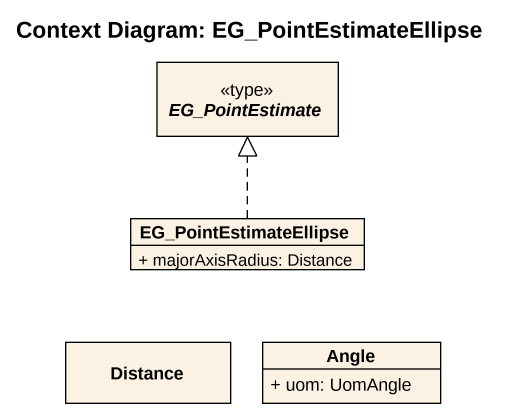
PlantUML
@startuml
title Context Diagram: EG_PointEstimateEllipse
hide circle
hide empty members
skinparam classAttributeIconSize 0
abstract class EG_PointEstimate <<type>>
class EG_PointEstimateEllipse {
  + majorAxisRadius: Distance
}
class Distance
class Angle {
  + uom: UomAngle
}
EG_PointEstimateEllipse .up.|> EG_PointEstimate
@enduml
